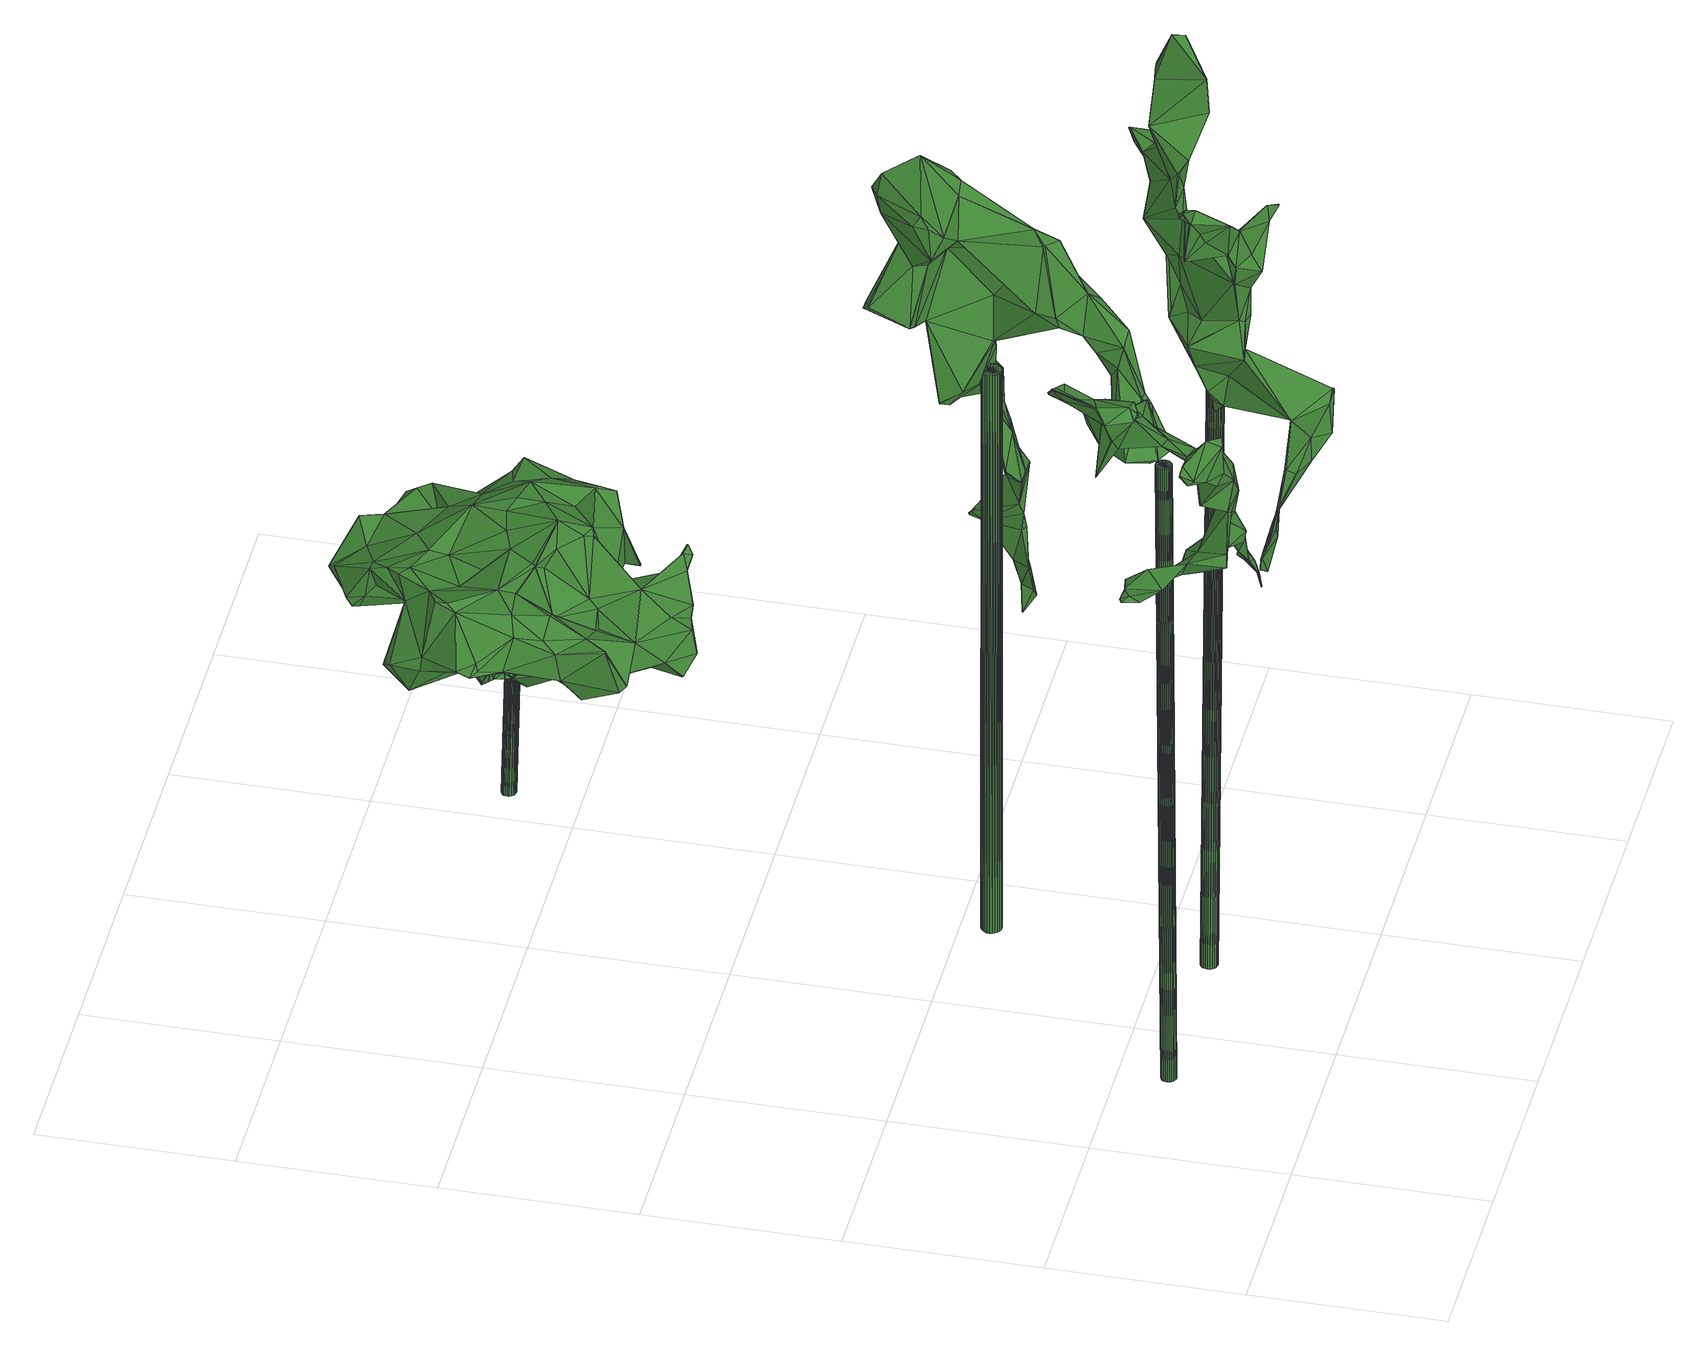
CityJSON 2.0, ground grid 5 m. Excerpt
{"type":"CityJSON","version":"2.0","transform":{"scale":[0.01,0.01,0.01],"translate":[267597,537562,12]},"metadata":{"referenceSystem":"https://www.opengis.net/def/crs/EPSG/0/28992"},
"CityObjects":{
"tree1":{"type":"SolitaryVegetationObject","attributes":{"gtid":61,"crown_width_m":4.46,"crown_median_z":31.15,"crown_r50_m":0.261,"crown_porosity":0.939,"trunk_H_m":18.27,"trunk_DBH_m":0.396,"trunk_radius_m":0.198,"trunk_base_height_m":12.88,"original_gtid":"63"},"geometry":[{"type":"Solid","lod":"3","boundaries":[[[[0,1,2]],[[3,4,5]],[[6,7,8]],[[9,10,11]],[[12,13,14]],[[15,13,12]],[[16,17,18]],[[19,20,21]],[[22,23,24]],[[25,26,27]],[[17,28,29]],[[30,3,5]],[[31,10,32]],[[25,27,21]],[[33,34,35]],[[36,37,38]],[[39,40,41]],[[39,42,40]],[[43,44,45]],[[46,47,48]],[[6,49,50]],[[6,50,36]],[[23,51,24]],[[52,53,54]],[[37,47,46]],[[5,55,30]],[[56,57,58]],[[59,40,60]],[[61,37,36]],[[62,63,51]],[[24,51,63]],[[37,46,64]],[[38,65,36]],[[66,65,38]],[[38,67,56]],[[37,67,38]],[[68,30,69]],[[28,70,8]],[[63,71,24]],[[72,2,1]],[[21,20,73]],[[58,38,56]],[[74,49,6]],[[75,76,77]],[[78,79,59]],[[80,81,82]],[[31,83,4]],[[84,85,86]],[[63,87,71]],[[19,88,89]],[[90,81,91]],[[90,91,27]],[[92,93,94]],[[92,94,95]],[[90,96,97]],[[98,99,100]],[[25,101,26]],[[53,52,102]],[[58,62,103]],[[58,103,104]],[[58,104,46]],[[54,3,105]],[[54,4,3]],[[64,46,104]],[[14,64,106]],[[107,108,109]],[[109,82,107]],[[45,110,86]],[[21,73,25]],[[111,43,45]],[[46,66,38]],[[6,36,65]],[[111,86,85]],[[8,60,6]],[[79,112,84]],[[79,84,113]],[[39,84,86]],[[110,39,86]],[[114,102,115]],[[4,11,31]],[[9,11,4]],[[10,116,32]],[[51,103,62]],[[61,78,117]],[[118,47,119]],[[4,83,5]],[[5,83,55]],[[55,83,31]],[[48,47,118]],[[84,41,113]],[[110,45,44]],[[93,92,118]],[[72,95,2]],[[95,0,2]],[[72,92,95]],[[28,8,7]],[[78,50,49]],[[61,50,78]],[[120,121,122]],[[52,54,105]],[[105,115,102]],[[114,115,99]],[[110,42,39]],[[31,32,69]],[[31,69,55]],[[123,53,124]],[[123,124,82]],[[92,72,125]],[[111,45,86]],[[126,127,128]],[[91,129,27]],[[88,27,129]],[[42,112,79]],[[39,41,84]],[[4,54,9]],[[130,76,75]],[[121,120,106]],[[121,106,64]],[[33,131,34]],[[113,59,79]],[[88,129,89]],[[42,79,74]],[[40,42,74]],[[110,112,42]],[[126,117,127]],[[61,117,126]],[[64,67,37]],[[14,67,64]],[[17,29,48]],[[38,58,46]],[[48,29,46]],[[29,28,66]],[[112,85,84]],[[33,68,116]],[[74,79,49]],[[126,47,61]],[[37,61,47]],[[70,128,132]],[[70,132,8]],[[105,3,115]],[[17,48,118]],[[18,17,118]],[[130,122,121]],[[18,133,16]],[[134,133,18]],[[55,69,30]],[[0,94,1]],[[95,94,0]],[[135,9,136]],[[35,137,115]],[[137,138,115]],[[24,77,22]],[[111,85,43]],[[112,43,85]],[[115,3,35]],[[100,139,131]],[[69,116,68]],[[32,116,69]],[[80,129,91]],[[87,140,71]],[[71,122,75]],[[107,82,124]],[[107,124,114]],[[77,76,22]],[[100,131,98]],[[18,141,119]],[[75,122,130]],[[28,7,66]],[[46,29,66]],[[17,16,28]],[[53,123,136]],[[53,9,54]],[[142,108,143]],[[40,74,60]],[[144,131,33]],[[134,18,119]],[[123,97,135]],[[60,74,6]],[[139,100,138]],[[138,100,99]],[[23,130,51]],[[36,50,61]],[[114,99,120]],[[102,114,124]],[[99,115,138]],[[89,129,80]],[[120,101,12]],[[120,12,106]],[[130,22,76]],[[53,102,124]],[[21,88,19]],[[90,97,81]],[[77,71,75]],[[71,77,24]],[[114,143,107]],[[143,114,120]],[[59,60,8]],[[145,140,57]],[[87,57,140]],[[107,143,108]],[[146,125,72]],[[125,141,18]],[[109,89,82]],[[22,130,23]],[[58,57,62]],[[63,62,57]],[[63,57,87]],[[142,57,56]],[[78,49,79]],[[59,113,40]],[[41,40,113]],[[52,105,102]],[[118,92,125]],[[118,125,18]],[[116,10,135]],[[116,135,97]],[[134,119,47]],[[134,47,126]],[[135,10,9]],[[123,135,136]],[[90,98,96]],[[131,96,98]],[[137,34,139]],[[82,81,123]],[[147,99,98]],[[147,148,99]],[[81,80,91]],[[104,121,64]],[[130,121,51]],[[51,121,103]],[[104,103,121]],[[97,123,81]],[[133,128,70]],[[133,70,16]],[[148,120,99]],[[57,142,122]],[[143,122,142]],[[72,1,149]],[[72,149,146]],[[120,122,143]],[[134,126,133]],[[128,133,126]],[[136,9,53]],[[35,34,137]],[[73,20,15]],[[73,101,25]],[[148,101,120]],[[28,16,70]],[[93,118,141]],[[146,149,94]],[[1,94,149]],[[147,98,90]],[[80,82,89]],[[128,117,132]],[[139,138,137]],[[146,94,93]],[[106,12,14]],[[119,141,118]],[[146,141,125]],[[93,141,146]],[[101,15,12]],[[73,15,101]],[[20,150,109]],[[19,150,20]],[[109,15,20]],[[109,108,15]],[[142,15,108]],[[142,13,15]],[[14,13,67]],[[67,13,56]],[[56,13,142]],[[19,89,150]],[[109,150,89]],[[27,88,21]],[[112,44,43]],[[65,7,6]],[[110,44,112]],[[97,144,116]],[[96,144,97]],[[96,131,144]],[[139,34,131]],[[31,11,10]],[[35,3,33]],[[59,117,78]],[[127,117,128]],[[68,33,30]],[[3,30,33]],[[144,33,116]],[[122,145,57]],[[59,132,117]],[[8,132,59]],[[122,71,145]],[[147,26,148]],[[145,71,140]],[[148,26,101]],[[27,26,90]],[[147,90,26]],[[66,7,65]],[[151,152,153]],[[151,153,154]],[[154,153,155]],[[154,155,156]],[[153,152,157]],[[153,157,155]],[[155,157,158]],[[155,158,156]],[[157,152,159]],[[157,159,158]],[[158,159,160]],[[158,160,156]],[[159,152,161]],[[159,161,160]],[[160,161,162]],[[160,162,156]],[[161,152,163]],[[161,163,162]],[[162,163,164]],[[162,164,156]],[[163,152,165]],[[163,165,164]],[[164,165,166]],[[164,166,156]],[[165,152,167]],[[165,167,166]],[[166,167,168]],[[166,168,156]],[[167,152,169]],[[167,169,168]],[[168,169,170]],[[168,170,156]],[[169,152,171]],[[169,171,170]],[[170,171,172]],[[170,172,156]],[[171,152,173]],[[171,173,172]],[[172,173,174]],[[172,174,156]],[[173,152,175]],[[173,175,174]],[[174,175,176]],[[174,176,156]],[[175,152,177]],[[175,177,176]],[[176,177,178]],[[176,178,156]],[[177,152,179]],[[177,179,178]],[[178,179,180]],[[178,180,156]],[[179,152,181]],[[179,181,180]],[[180,181,182]],[[180,182,156]],[[181,152,183]],[[181,183,182]],[[182,183,184]],[[182,184,156]],[[183,152,185]],[[183,185,184]],[[184,185,186]],[[184,186,156]],[[185,152,187]],[[185,187,186]],[[186,187,188]],[[186,188,156]],[[187,152,189]],[[187,189,188]],[[188,189,190]],[[188,190,156]],[[189,152,191]],[[189,191,190]],[[190,191,192]],[[190,192,156]],[[191,152,193]],[[191,193,192]],[[192,193,194]],[[192,194,156]],[[193,152,195]],[[193,195,194]],[[194,195,196]],[[194,196,156]],[[195,152,197]],[[195,197,196]],[[196,197,198]],[[196,198,156]],[[197,152,199]],[[197,199,198]],[[198,199,200]],[[198,200,156]],[[199,152,151]],[[199,151,200]],[[200,151,154]],[[200,154,156]]]]}]},
"tree2":{"type":"SolitaryVegetationObject","attributes":{"gtid":13,"crown_width_m":4.42,"crown_median_z":34.39,"crown_r50_m":0.33,"crown_porosity":0.931,"trunk_H_m":21.35,"trunk_DBH_m":0.437,"trunk_radius_m":0.219,"trunk_base_height_m":13.04,"original_gtid":"14"},"geometry":[{"type":"Solid","lod":"3","boundaries":[[[[201,202,203]],[[204,205,206]],[[207,205,204]],[[208,209,210]],[[211,209,212]],[[213,214,215]],[[216,217,218]],[[219,220,221]],[[222,223,224]],[[224,225,222]],[[226,227,228]],[[229,230,231]],[[219,232,233]],[[234,235,236]],[[237,238,239]],[[238,240,241]],[[237,241,240]],[[242,243,202]],[[244,205,207]],[[245,241,246]],[[211,236,210]],[[224,223,247]],[[248,241,245]],[[248,245,249]],[[250,203,217]],[[251,252,221]],[[219,221,252]],[[253,206,254]],[[255,256,257]],[[221,220,258]],[[259,260,216]],[[259,216,261]],[[238,248,262]],[[241,248,238]],[[238,262,239]],[[237,240,238]],[[263,264,222]],[[265,266,267]],[[237,268,241]],[[266,265,269]],[[270,227,257]],[[271,272,247]],[[273,272,274]],[[237,275,268]],[[237,239,275]],[[276,277,259]],[[278,274,272]],[[279,234,211]],[[277,280,259]],[[259,280,260]],[[281,282,283]],[[267,266,284]],[[269,284,266]],[[279,285,286]],[[287,213,288]],[[279,289,285]],[[279,212,289]],[[290,288,291]],[[286,234,279]],[[250,201,203]],[[236,211,234]],[[292,212,209]],[[293,290,291]],[[259,261,294]],[[289,212,295]],[[286,285,234]],[[285,289,235]],[[212,279,211]],[[235,296,236]],[[234,285,235]],[[268,246,241]],[[278,272,271]],[[283,225,297]],[[298,299,202]],[[289,296,235]],[[295,296,289]],[[270,271,227]],[[271,247,223]],[[204,300,207]],[[301,300,204]],[[256,302,299]],[[301,303,300]],[[216,260,304]],[[216,304,217]],[[288,215,291]],[[288,213,215]],[[251,232,252]],[[223,222,305]],[[306,307,308]],[[309,310,311]],[[306,308,312]],[[313,314,315]],[[316,208,210]],[[228,227,271]],[[316,314,313]],[[312,317,318]],[[248,249,319]],[[260,280,233]],[[257,256,299]],[[217,203,243]],[[288,320,287]],[[223,228,271]],[[233,321,219]],[[264,322,222]],[[217,304,276]],[[323,276,304]],[[273,324,325]],[[274,324,273]],[[311,321,233]],[[325,324,306]],[[326,294,261]],[[303,312,300]],[[267,230,265]],[[308,202,201]],[[308,307,202]],[[263,327,328]],[[221,258,251]],[[208,315,209]],[[262,319,239]],[[329,239,319]],[[210,209,211]],[[330,216,218]],[[330,218,243]],[[295,314,316]],[[325,306,331]],[[245,246,332]],[[329,319,333]],[[333,319,249]],[[248,319,262]],[[224,272,273]],[[334,326,261]],[[290,320,288]],[[333,327,226]],[[325,207,318]],[[325,318,273]],[[220,321,311]],[[303,214,306]],[[222,335,263]],[[225,335,222]],[[226,263,335]],[[336,337,313]],[[226,327,263]],[[336,315,338]],[[336,338,303]],[[201,312,308]],[[270,257,299]],[[249,328,333]],[[244,339,205]],[[226,228,229]],[[326,256,294]],[[329,231,239]],[[233,309,311]],[[313,315,336]],[[328,249,264]],[[328,264,263]],[[318,317,282]],[[339,254,206]],[[232,323,340]],[[232,340,260]],[[245,332,249]],[[331,306,301]],[[339,206,205]],[[204,206,253]],[[332,246,268]],[[275,332,268]],[[281,273,282]],[[318,282,273]],[[252,232,219]],[[260,233,232]],[[320,313,337]],[[311,258,220]],[[251,341,232]],[[251,258,341]],[[323,232,341]],[[284,342,267]],[[320,337,287]],[[217,276,250]],[[305,222,322]],[[203,202,243]],[[343,301,213]],[[331,301,253]],[[335,227,226]],[[326,302,256]],[[305,322,284]],[[243,218,217]],[[284,344,342]],[[341,311,310]],[[341,258,311]],[[341,310,323]],[[276,310,277]],[[276,323,310]],[[309,277,310]],[[256,259,294]],[[220,219,321]],[[264,344,284]],[[264,249,344]],[[247,272,224]],[[345,346,338]],[[328,327,333]],[[303,306,312]],[[275,231,332]],[[239,231,275]],[[344,249,332]],[[332,231,344]],[[315,208,338]],[[345,208,316]],[[295,316,296]],[[292,209,315]],[[236,316,210]],[[296,316,236]],[[316,313,320]],[[320,345,316]],[[338,208,345]],[[265,230,229]],[[229,228,305]],[[229,305,265]],[[265,305,269]],[[223,305,228]],[[307,347,298]],[[295,212,292]],[[314,295,292]],[[315,314,292]],[[261,216,330]],[[299,330,243]],[[312,201,317]],[[333,226,348]],[[333,348,329]],[[287,343,213]],[[287,337,343]],[[337,336,343]],[[253,244,331]],[[303,301,336]],[[253,301,204]],[[334,261,330]],[[343,336,301]],[[233,280,309]],[[277,309,280]],[[260,340,349]],[[244,207,325]],[[331,244,325]],[[225,250,335]],[[201,250,283]],[[299,302,330]],[[290,346,320]],[[345,320,346]],[[305,284,269]],[[231,230,344]],[[342,230,267]],[[342,344,230]],[[242,202,299]],[[284,322,264]],[[229,348,226]],[[301,306,214]],[[301,214,213]],[[215,214,291]],[[250,255,257]],[[250,257,335]],[[318,300,312]],[[318,207,300]],[[254,244,253]],[[339,244,254]],[[274,278,324]],[[299,243,242]],[[281,283,297]],[[281,297,273]],[[256,255,259]],[[276,255,250]],[[259,255,276]],[[225,283,250]],[[324,350,347]],[[278,347,350]],[[278,350,324]],[[278,271,298]],[[271,299,298]],[[270,299,271]],[[298,202,307]],[[229,231,348]],[[231,329,348]],[[201,283,282]],[[201,282,317]],[[297,224,273]],[[297,225,224]],[[293,291,214]],[[293,214,303]],[[257,227,335]],[[306,347,307]],[[324,347,306]],[[303,338,346]],[[278,298,347]],[[293,346,290]],[[303,346,293]],[[334,302,326]],[[334,330,302]],[[304,349,323]],[[304,260,349]],[[323,349,340]],[[351,352,353]],[[351,353,354]],[[354,353,355]],[[354,355,356]],[[353,352,357]],[[353,357,355]],[[355,357,358]],[[355,358,356]],[[357,352,359]],[[357,359,358]],[[358,359,360]],[[358,360,356]],[[359,352,361]],[[359,361,360]],[[360,361,362]],[[360,362,356]],[[361,352,363]],[[361,363,362]],[[362,363,364]],[[362,364,356]],[[363,352,365]],[[363,365,364]],[[364,365,366]],[[364,366,356]],[[365,352,367]],[[365,367,366]],[[366,367,368]],[[366,368,356]],[[367,352,369]],[[367,369,368]],[[368,369,370]],[[368,370,356]],[[369,352,371]],[[369,371,370]],[[370,371,372]],[[370,372,356]],[[371,352,373]],[[371,373,372]],[[372,373,374]],[[372,374,356]],[[373,352,375]],[[373,375,374]],[[374,375,376]],[[374,376,356]],[[375,352,377]],[[375,377,376]],[[376,377,378]],[[376,378,356]],[[377,352,379]],[[377,379,378]],[[378,379,380]],[[378,380,356]],[[379,352,381]],[[379,381,380]],[[380,381,382]],[[380,382,356]],[[381,352,383]],[[381,383,382]],[[382,383,384]],[[382,384,356]],[[383,352,385]],[[383,385,384]],[[384,385,386]],[[384,386,356]],[[385,352,387]],[[385,387,386]],[[386,387,388]],[[386,388,356]],[[387,352,389]],[[387,389,388]],[[388,389,390]],[[388,390,356]],[[389,352,391]],[[389,391,390]],[[390,391,392]],[[390,392,356]],[[391,352,393]],[[391,393,392]],[[392,393,394]],[[392,394,356]],[[393,352,395]],[[393,395,394]],[[394,395,396]],[[394,396,356]],[[395,352,397]],[[395,397,396]],[[396,397,398]],[[396,398,356]],[[397,352,399]],[[397,399,398]],[[398,399,400]],[[398,400,356]],[[399,352,351]],[[399,351,400]],[[400,351,354]],[[400,354,356]]]]}]},
"tree3":{"type":"SolitaryVegetationObject","attributes":{"gtid":36,"crown_width_m":5.92,"crown_median_z":29.68,"crown_r50_m":0.368,"crown_porosity":0.896,"trunk_H_m":16.78,"trunk_DBH_m":0.51,"trunk_radius_m":0.255,"trunk_base_height_m":12.9,"original_gtid":"38"},"geometry":[{"type":"Solid","lod":"3","boundaries":[[[[401,402,403]],[[404,405,406]],[[407,408,409]],[[410,411,412]],[[413,414,415]],[[416,417,418]],[[419,420,421]],[[407,422,423]],[[422,424,425]],[[407,426,408]],[[427,428,429]],[[401,403,430]],[[431,430,403]],[[431,403,402]],[[416,418,402]],[[432,402,418]],[[433,417,416]],[[434,435,436]],[[437,438,439]],[[433,440,420]],[[441,434,436]],[[411,442,443]],[[412,411,443]],[[419,444,445]],[[446,447,426]],[[446,426,425]],[[448,449,450]],[[451,427,452]],[[453,454,455]],[[456,428,432]],[[431,428,430]],[[457,458,459]],[[457,459,460]],[[402,432,431]],[[434,421,461]],[[434,441,421]],[[462,463,464]],[[444,465,466]],[[422,425,423]],[[425,426,407]],[[467,411,468]],[[469,470,471]],[[440,472,473]],[[474,475,476]],[[477,478,479]],[[415,414,480]],[[481,482,483]],[[445,433,420]],[[445,420,419]],[[425,407,423]],[[484,455,485]],[[421,420,461]],[[486,487,488]],[[455,477,489]],[[455,489,485]],[[471,490,469]],[[487,413,469]],[[425,424,446]],[[488,487,471]],[[426,447,408]],[[409,408,447]],[[405,434,406]],[[420,440,473]],[[420,473,461]],[[432,418,456]],[[429,456,491]],[[429,491,445]],[[460,492,457]],[[493,492,460]],[[409,447,442]],[[446,494,447]],[[495,450,449]],[[417,456,418]],[[449,496,495]],[[448,496,449]],[[497,498,499]],[[500,501,485]],[[493,454,502]],[[460,459,503]],[[497,504,484]],[[467,495,505]],[[442,467,505]],[[442,505,409]],[[463,453,481]],[[402,401,416]],[[506,507,479]],[[413,415,469]],[[508,406,461]],[[509,477,479]],[[430,428,510]],[[483,476,511]],[[479,478,506]],[[461,473,508]],[[476,483,512]],[[405,513,434]],[[433,491,417]],[[438,437,451]],[[458,514,468]],[[503,479,507]],[[457,509,514]],[[492,509,457]],[[503,507,506]],[[512,482,515]],[[460,503,506]],[[434,513,435]],[[492,477,509]],[[437,510,451]],[[471,487,490]],[[469,490,487]],[[487,486,413]],[[436,516,415]],[[467,442,411]],[[401,472,416]],[[517,518,430]],[[441,415,480]],[[436,415,441]],[[453,463,462]],[[453,462,454]],[[500,464,519]],[[520,438,521]],[[520,521,444]],[[518,522,404]],[[467,523,495]],[[488,524,486]],[[494,409,505]],[[494,505,495]],[[506,478,454]],[[454,478,477]],[[484,485,497]],[[475,525,476]],[[485,462,500]],[[454,462,485]],[[447,443,442]],[[499,498,526]],[[526,498,527]],[[506,454,460]],[[460,454,493]],[[522,528,405]],[[494,412,447]],[[515,482,481]],[[480,435,513]],[[432,428,431]],[[456,429,428]],[[503,523,479]],[[450,523,503]],[[427,521,452]],[[517,525,475]],[[416,472,440]],[[416,440,433]],[[417,491,456]],[[433,445,491]],[[480,414,435]],[[476,439,520]],[[413,486,414]],[[481,483,511]],[[483,482,512]],[[481,511,463]],[[444,521,427]],[[511,527,463]],[[477,492,489]],[[427,429,445]],[[427,445,444]],[[497,499,504]],[[524,435,414]],[[524,414,486]],[[419,465,444]],[[508,473,472]],[[446,529,494]],[[528,522,530]],[[472,401,518]],[[472,518,508]],[[422,529,424]],[[465,531,526]],[[450,495,523]],[[497,532,498]],[[466,520,444]],[[511,520,466]],[[438,520,439]],[[453,455,484]],[[439,525,437]],[[509,479,523]],[[517,430,510]],[[517,510,437]],[[522,474,530]],[[497,485,532]],[[474,476,530]],[[466,527,511]],[[466,526,527]],[[530,512,533]],[[404,406,508]],[[435,516,436]],[[524,516,435]],[[415,470,469]],[[516,470,415]],[[516,524,470]],[[488,470,524]],[[471,470,488]],[[494,529,409]],[[407,409,529]],[[407,529,422]],[[410,412,496]],[[528,531,421]],[[527,498,519]],[[527,519,464]],[[461,406,434]],[[451,452,521]],[[451,521,438]],[[412,443,447]],[[441,480,534]],[[527,464,463]],[[462,464,500]],[[514,523,467]],[[509,523,514]],[[528,421,534]],[[441,534,421]],[[476,525,439]],[[522,535,474]],[[531,528,533]],[[531,533,526]],[[446,424,529]],[[492,493,489]],[[401,430,518]],[[503,459,458]],[[450,503,458]],[[466,465,526]],[[437,525,517]],[[520,511,476]],[[421,531,419]],[[512,530,476]],[[419,531,465]],[[518,404,508]],[[522,405,404]],[[514,458,457]],[[522,518,535]],[[454,477,455]],[[489,493,502]],[[489,502,485]],[[485,502,454]],[[526,533,499]],[[517,475,518]],[[518,475,535]],[[535,475,474]],[[534,513,528]],[[480,513,534]],[[530,533,528]],[[453,504,481]],[[451,510,427]],[[428,427,510]],[[496,412,495]],[[495,412,494]],[[467,468,514]],[[410,468,411]],[[405,528,513]],[[532,485,501]],[[532,501,498]],[[519,498,501]],[[519,501,500]],[[496,468,410]],[[450,468,448]],[[458,468,450]],[[448,468,496]],[[481,504,515]],[[515,504,512]],[[453,484,504]],[[533,512,504]],[[533,504,499]],[[536,537,538]],[[536,538,539]],[[539,538,540]],[[539,540,541]],[[538,537,542]],[[538,542,540]],[[540,542,543]],[[540,543,541]],[[542,537,544]],[[542,544,543]],[[543,544,545]],[[543,545,541]],[[544,537,546]],[[544,546,545]],[[545,546,547]],[[545,547,541]],[[546,537,548]],[[546,548,547]],[[547,548,549]],[[547,549,541]],[[548,537,550]],[[548,550,549]],[[549,550,551]],[[549,551,541]],[[550,537,552]],[[550,552,551]],[[551,552,553]],[[551,553,541]],[[552,537,554]],[[552,554,553]],[[553,554,555]],[[553,555,541]],[[554,537,556]],[[554,556,555]],[[555,556,557]],[[555,557,541]],[[556,537,558]],[[556,558,557]],[[557,558,559]],[[557,559,541]],[[558,537,560]],[[558,560,559]],[[559,560,561]],[[559,561,541]],[[560,537,562]],[[560,562,561]],[[561,562,563]],[[561,563,541]],[[562,537,564]],[[562,564,563]],[[563,564,565]],[[563,565,541]],[[564,537,566]],[[564,566,565]],[[565,566,567]],[[565,567,541]],[[566,537,568]],[[566,568,567]],[[567,568,569]],[[567,569,541]],[[568,537,570]],[[568,570,569]],[[569,570,571]],[[569,571,541]],[[570,537,572]],[[570,572,571]],[[571,572,573]],[[571,573,541]],[[572,537,574]],[[572,574,573]],[[573,574,575]],[[573,575,541]],[[574,537,576]],[[574,576,575]],[[575,576,577]],[[575,577,541]],[[576,537,578]],[[576,578,577]],[[577,578,579]],[[577,579,541]],[[578,537,580]],[[578,580,579]],[[579,580,581]],[[579,581,541]],[[580,537,582]],[[580,582,581]],[[581,582,583]],[[581,583,541]],[[582,537,584]],[[582,584,583]],[[583,584,585]],[[583,585,541]],[[584,537,536]],[[584,536,585]],[[585,536,539]],[[585,539,541]]]]}]},
"tree4":{"type":"SolitaryVegetationObject","attributes":{"gtid":450,"crown_width_m":8.38,"crown_median_z":19.17,"crown_r50_m":0.311,"crown_porosity":0.893,"trunk_H_m":6.02,"trunk_DBH_m":0.364,"trunk_radius_m":0.182,"trunk_base_height_m":13.15,"original_gtid":"513"},"geometry":[{"type":"Solid","lod":"3","boundaries":[[[[586,587,588]],[[588,589,586]],[[590,591,592]],[[593,594,595]],[[593,595,596]],[[597,598,599]],[[600,601,590]],[[602,590,601]],[[603,604,605]],[[603,605,606]],[[607,608,609]],[[610,611,612]],[[613,614,615]],[[616,594,617]],[[618,619,620]],[[596,595,621]],[[586,622,623]],[[624,625,626]],[[627,628,629]],[[630,628,627]],[[631,632,633]],[[634,633,632]],[[608,635,609]],[[636,637,638]],[[616,639,640]],[[641,642,643]],[[644,639,645]],[[639,644,640]],[[646,647,648]],[[649,650,651]],[[649,652,653]],[[603,625,624]],[[652,654,612]],[[630,655,656]],[[657,658,659]],[[604,660,661]],[[662,663,664]],[[665,666,667]],[[589,622,586]],[[654,652,649]],[[668,606,642]],[[669,670,671]],[[672,670,669]],[[673,674,675]],[[615,676,613]],[[635,629,607]],[[677,678,679]],[[680,681,682]],[[676,683,684]],[[643,685,641]],[[686,687,688]],[[689,687,686]],[[690,658,691]],[[692,693,694]],[[692,694,695]],[[625,696,697]],[[641,698,699]],[[617,639,616]],[[693,700,701]],[[673,702,703]],[[703,702,641]],[[684,704,705]],[[587,700,706]],[[707,708,709]],[[710,711,712]],[[596,621,713]],[[597,599,714]],[[619,666,715]],[[716,619,715]],[[717,718,719]],[[720,710,712]],[[675,697,702]],[[674,619,618]],[[586,623,587]],[[686,681,680]],[[721,621,595]],[[722,723,666]],[[667,666,723]],[[724,632,725]],[[726,727,728]],[[605,604,661]],[[729,688,730]],[[610,612,654]],[[731,592,732]],[[711,733,703]],[[653,734,735]],[[597,736,598]],[[737,598,736]],[[712,711,738]],[[739,588,740]],[[699,738,711]],[[710,741,733]],[[742,650,735]],[[651,650,742]],[[649,653,650]],[[708,743,709]],[[744,649,670]],[[744,670,745]],[[718,610,746]],[[747,667,598]],[[748,616,640]],[[749,678,750]],[[667,723,598]],[[751,637,752]],[[637,751,682]],[[658,730,659]],[[656,753,630]],[[690,730,658]],[[729,730,690]],[[603,606,754]],[[698,755,738]],[[646,755,698]],[[643,727,726]],[[672,756,745]],[[587,740,588]],[[593,757,758]],[[593,758,747]],[[759,760,758]],[[761,759,758]],[[733,762,673]],[[597,714,763]],[[730,688,659]],[[721,595,616]],[[764,765,766]],[[629,635,627]],[[715,665,760]],[[767,768,769]],[[766,765,679]],[[621,721,770]],[[619,716,620]],[[627,600,630]],[[613,676,684]],[[771,608,607]],[[772,680,759]],[[773,656,614]],[[636,774,767]],[[775,776,777]],[[775,778,776]],[[761,758,757]],[[776,778,739]],[[663,779,780]],[[671,742,781]],[[684,683,704]],[[643,642,606]],[[754,606,668]],[[616,782,721]],[[748,782,616]],[[737,747,598]],[[641,668,642]],[[604,603,783]],[[604,783,660]],[[588,770,782]],[[721,782,770]],[[688,681,686]],[[784,608,771]],[[736,756,785]],[[594,786,617]],[[693,701,787]],[[589,788,789]],[[655,766,656]],[[683,656,766]],[[747,790,667]],[[667,790,665]],[[769,768,791]],[[646,792,755]],[[651,742,671]],[[651,671,649]],[[671,670,649]],[[747,644,645]],[[748,640,589]],[[720,793,710]],[[661,660,794]],[[672,745,670]],[[589,640,788]],[[657,795,658]],[[598,723,599]],[[605,643,606]],[[629,628,607]],[[607,609,635]],[[676,796,656]],[[796,614,656]],[[635,608,627]],[[772,759,761]],[[765,797,624]],[[669,779,634]],[[715,666,665]],[[716,678,620]],[[741,734,717]],[[718,717,734]],[[611,718,734]],[[798,777,601]],[[619,762,722]],[[753,704,628]],[[619,673,762]],[[636,767,769]],[[760,665,758]],[[613,773,614]],[[683,767,784]],[[641,799,668]],[[691,658,795]],[[778,795,657]],[[709,777,776]],[[777,709,601]],[[800,801,674]],[[640,644,788]],[[647,631,633]],[[637,682,638]],[[747,758,790]],[[673,619,674]],[[763,736,597]],[[628,630,753]],[[588,782,748]],[[588,748,589]],[[784,691,608]],[[784,690,691]],[[691,627,608]],[[733,719,762]],[[717,719,733]],[[800,677,679]],[[733,711,710]],[[753,705,704]],[[773,705,753]],[[785,737,736]],[[802,647,698]],[[673,675,702]],[[663,695,664]],[[698,632,802]],[[803,632,698]],[[703,641,699]],[[731,804,592]],[[592,804,590]],[[603,696,625]],[[754,696,603]],[[696,754,668]],[[696,668,799]],[[587,623,701]],[[636,638,784]],[[718,746,722]],[[795,775,691]],[[590,804,600]],[[679,749,805]],[[679,678,749]],[[738,699,698]],[[691,798,627]],[[641,803,698]],[[685,803,641]],[[711,703,699]],[[735,806,720]],[[712,735,720]],[[738,735,712]],[[601,709,743]],[[627,798,600]],[[601,600,798]],[[684,705,613]],[[637,807,752]],[[751,752,807]],[[808,732,766]],[[805,683,766]],[[805,766,679]],[[660,797,765]],[[733,741,717]],[[722,666,619]],[[637,636,769]],[[590,602,591]],[[602,695,591]],[[612,734,653]],[[611,734,612]],[[605,727,643]],[[661,727,605]],[[735,650,653]],[[594,593,747]],[[808,731,732]],[[773,613,705]],[[607,809,771]],[[810,809,704]],[[771,809,810]],[[603,624,797]],[[811,789,706]],[[660,812,794]],[[639,617,645]],[[696,799,697]],[[659,688,687]],[[770,659,687]],[[695,694,743]],[[616,595,594]],[[659,778,657]],[[770,687,713]],[[713,621,770]],[[689,713,687]],[[787,743,694]],[[787,694,693]],[[747,785,788]],[[680,772,686]],[[772,761,757]],[[724,813,632]],[[625,697,814]],[[625,814,626]],[[735,734,806]],[[747,737,785]],[[646,648,779]],[[618,677,674]],[[806,793,720]],[[662,664,602]],[[602,787,815]],[[701,815,787]],[[726,685,643]],[[601,787,602]],[[601,743,787]],[[663,646,779]],[[808,804,731]],[[654,746,610]],[[599,746,654]],[[592,591,816]],[[671,781,669]],[[622,811,701]],[[815,701,811]],[[706,789,587]],[[589,789,622]],[[792,663,662]],[[695,725,816]],[[784,638,690]],[[690,638,729]],[[775,795,778]],[[602,815,662]],[[587,789,788]],[[646,663,792]],[[622,701,623]],[[738,755,735]],[[735,755,742]],[[792,742,755]],[[779,662,706]],[[808,766,804]],[[763,714,745]],[[751,807,759]],[[747,786,594]],[[816,591,695]],[[792,662,817]],[[792,817,742]],[[780,779,693]],[[780,695,663]],[[750,807,791]],[[678,677,620]],[[618,620,677]],[[763,745,756]],[[816,728,592]],[[734,741,793]],[[762,719,718]],[[803,728,725]],[[791,768,750]],[[811,622,789]],[[718,611,610]],[[764,766,732]],[[722,762,718]],[[781,817,662]],[[776,739,740]],[[757,593,772]],[[596,772,593]],[[747,788,644]],[[634,788,785]],[[634,785,669]],[[728,727,592]],[[744,654,649]],[[669,781,779]],[[688,638,681]],[[681,638,682]],[[729,638,688]],[[770,739,659]],[[659,739,778]],[[588,739,770]],[[682,751,680]],[[697,799,702]],[[725,728,816]],[[803,725,632]],[[814,697,675]],[[814,675,674]],[[631,802,632]],[[665,790,758]],[[780,693,692]],[[780,692,695]],[[740,707,776]],[[776,707,709]],[[743,724,695]],[[759,818,760]],[[803,685,728]],[[723,746,599]],[[800,679,801]],[[683,768,767]],[[805,768,683]],[[626,801,624]],[[624,801,765]],[[679,765,801]],[[693,779,706]],[[779,781,662]],[[652,612,653]],[[701,700,587]],[[602,664,695]],[[662,819,706]],[[600,804,655]],[[600,655,630]],[[804,766,655]],[[725,695,724]],[[676,656,683]],[[740,724,707]],[[740,813,724]],[[707,724,708]],[[715,818,716]],[[820,818,715]],[[820,760,818]],[[726,728,685]],[[708,724,743]],[[750,768,749]],[[749,768,805]],[[698,647,646]],[[759,807,821]],[[615,796,676]],[[615,614,796]],[[788,634,822]],[[716,818,678]],[[813,822,634]],[[788,822,587]],[[781,742,817]],[[647,802,631]],[[704,683,823]],[[704,823,810]],[[727,732,592]],[[815,811,819]],[[815,819,662]],[[785,756,672]],[[669,785,672]],[[763,756,736]],[[747,645,786]],[[645,617,786]],[[704,809,628]],[[607,628,809]],[[723,722,746]],[[710,793,741]],[[706,700,693]],[[773,753,656]],[[587,822,740]],[[740,822,813]],[[821,678,818]],[[821,818,759]],[[800,674,677]],[[820,715,760]],[[759,680,751]],[[799,641,702]],[[673,703,733]],[[764,732,727]],[[634,632,813]],[[821,807,678]],[[678,807,750]],[[769,807,637]],[[769,791,807]],[[784,771,823]],[[810,823,771]],[[683,784,823]],[[654,714,599]],[[744,714,654]],[[814,801,626]],[[814,674,801]],[[706,819,811]],[[734,793,806]],[[784,767,774]],[[784,774,636]],[[779,633,634]],[[779,648,633]],[[647,633,648]],[[686,824,689]],[[713,689,824]],[[727,661,764]],[[794,764,661]],[[772,824,686]],[[797,783,603]],[[713,824,596]],[[772,596,824]],[[797,660,783]],[[765,812,660]],[[794,812,764]],[[764,812,765]],[[745,714,744]],[[777,825,775]],[[777,798,825]],[[691,775,825]],[[691,825,798]],[[826,827,828]],[[826,828,829]],[[829,828,830]],[[829,830,831]],[[828,827,832]],[[828,832,830]],[[830,832,833]],[[830,833,831]],[[832,827,834]],[[832,834,833]],[[833,834,835]],[[833,835,831]],[[834,827,836]],[[834,836,835]],[[835,836,837]],[[835,837,831]],[[836,827,838]],[[836,838,837]],[[837,838,839]],[[837,839,831]],[[838,827,840]],[[838,840,839]],[[839,840,841]],[[839,841,831]],[[840,827,842]],[[840,842,841]],[[841,842,843]],[[841,843,831]],[[842,827,844]],[[842,844,843]],[[843,844,845]],[[843,845,831]],[[844,827,846]],[[844,846,845]],[[845,846,847]],[[845,847,831]],[[846,827,848]],[[846,848,847]],[[847,848,849]],[[847,849,831]],[[848,827,850]],[[848,850,849]],[[849,850,851]],[[849,851,831]],[[850,827,852]],[[850,852,851]],[[851,852,853]],[[851,853,831]],[[852,827,854]],[[852,854,853]],[[853,854,855]],[[853,855,831]],[[854,827,856]],[[854,856,855]],[[855,856,857]],[[855,857,831]],[[856,827,858]],[[856,858,857]],[[857,858,859]],[[857,859,831]],[[858,827,860]],[[858,860,859]],[[859,860,861]],[[859,861,831]],[[860,827,862]],[[860,862,861]],[[861,862,863]],[[861,863,831]],[[862,827,864]],[[862,864,863]],[[863,864,865]],[[863,865,831]],[[864,827,866]],[[864,866,865]],[[865,866,867]],[[865,867,831]],[[866,827,868]],[[866,868,867]],[[867,868,869]],[[867,869,831]],[[868,827,870]],[[868,870,869]],[[869,870,871]],[[869,871,831]],[[870,827,872]],[[870,872,871]],[[871,872,873]],[[871,873,831]],[[872,827,874]],[[872,874,873]],[[873,874,875]],[[873,875,831]],[[874,827,826]],[[874,826,875]],[[875,826,829]],[[875,829,831]]]]}]}
},
"vertices":[
[76,441,1693],[92,440,1676],[62,434,1694],[172,499,2134],[168,520,2187],[167,522,2185],[507,224,1621],[466,260,1673],[454,255,1604],[282,551,2126],[288,625,2156],[208,608,2168],[401,331,1913],[413,331,1919],[406,306,1874],[467,432,1915],[321,250,1634],[304,227,1655],[267,330,1645],[466,463,1928],[489,453,1929],[486,483,1875],[189,318,1998],[211,301,1957],[220,290,1964],[459,483,1877],[435,560,1892],[436,562,1891],[387,261,1628],[316,228,1687],[206,609,2166],[203,629,2205],[263,661,2142],[238,522,2096],[190,526,1964],[198,489,2070],[476,247,1701],[451,279,1745],[439,228,1791],[568,233,1486],[536,250,1535],[553,256,1511],[569,232,1488],[663,220,1344],[591,211,1437],[661,220,1342],[372,240,1772],[355,310,1654],[314,229,1688],[535,236,1590],[508,226,1622],[255,267,1942],[240,433,2132],[272,449,2141],[226,451,2157],[186,635,2210],[433,240,1873],[352,255,1975],[385,227,1860],[518,257,1565],[508,230,1586],[468,262,1673],[317,237,1929],[302,238,2017],[334,301,1810],[475,245,1700],[457,250,1709],[420,284,1853],[228,615,2148],[257,657,2142],[387,262,1626],[280,273,2045],[103,397,1670],[478,448,1886],[535,234,1588],[212,317,2010],[190,319,1997],[210,315,2012],[515,255,1586],[581,255,1535],[395,554,1987],[378,599,2029],[382,477,2045],[187,634,2212],[583,246,1477],[607,228,1458],[590,213,1436],[318,242,2034],[437,561,1893],[426,516,1975],[368,587,1984],[386,575,1988],[133,349,1692],[196,398,1702],[125,439,1687],[86,420,1696],[292,531,1969],[375,604,2034],[293,530,1967],[305,496,1969],[265,531,1953],[414,437,1925],[266,438,2105],[299,249,1900],[333,298,1810],[211,435,2128],[374,315,1891],[370,449,2028],[436,436,1953],[491,465,1988],[589,211,1437],[662,222,1343],[608,226,1459],[575,259,1522],[302,457,2066],[199,487,2069],[288,561,2105],[437,285,1614],[246,312,1696],[278,349,1663],[359,400,1953],[336,312,1925],[339,332,1947],[330,513,2089],[304,458,2068],[201,375,1659],[408,350,1615],[416,353,1606],[415,353,1604],[402,552,1969],[212,304,1957],[264,532,1955],[435,284,1613],[337,309,1638],[300,341,1643],[300,559,2111],[299,527,2119],[188,525,1964],[190,524,1963],[189,526,1962],[319,244,2034],[235,364,1668],[413,330,1921],[369,387,1971],[286,528,2081],[321,263,1999],[184,451,1672],[400,551,1968],[375,473,1964],[125,438,1684],[490,466,1986],[345,375,88],[325,375,88],[344,380,88],[357,391,1915],[357,396,1915],[338,391,1915],[342,385,88],[355,401,1915],[339,389,88],[351,405,1915],[335,392,88],[347,408,1915],[330,394,88],[342,410,1915],[325,395,88],[337,410,1915],[320,394,88],[332,410,1915],[315,392,88],[328,408,1915],[311,389,88],[323,404,1915],[308,385,88],[320,400,1915],[306,380,88],[318,395,1915],[305,375,88],[318,390,1915],[306,370,88],[318,385,1915],[308,365,88],[321,381,1915],[311,361,88],[324,376,1915],[315,358,88],[328,373,1915],[320,356,88],[333,371,1915],[325,355,88],[338,371,1915],[330,356,88],[343,371,1915],[335,358,88],[348,373,1915],[339,361,88],[352,377,1915],[342,365,88],[355,381,1915],[344,370,88],[357,386,1915],
[693,283,2110],[729,262,2184],[656,284,2244],[716,327,1829],[719,354,1840],[743,354,1787],[688,360,1886],[651,176,1596],[643,189,1527],[652,182,1527],[618,209,1459],[616,212,1459],[815,96,1841],[813,78,1852],[816,77,1851],[659,274,2403],[634,277,2311],[705,254,2303],[433,364,2603],[469,382,2573],[443,377,2584],[837,553,2268],[845,528,2232],[814,491,2187],[787,454,2209],[829,450,2384],[825,433,2239],[913,496,2324],[980,526,2426],[978,529,2427],[900,469,2546],[498,359,2526],[543,358,2536],[657,204,1395],[686,205,1436],[680,185,1486],[941,500,2738],[946,471,2753],[944,460,2633],[933,503,2760],[930,503,2760],[734,243,2226],[709,229,2254],[723,354,1842],[898,538,2645],[937,545,2645],[817,490,2186],[861,401,2691],[805,532,2573],[657,288,2245],[442,375,2581],[430,364,2601],[719,324,1830],[746,353,1788],[706,258,2302],[772,251,2351],[736,256,2295],[467,382,2570],[660,277,2404],[584,281,2472],[776,232,2403],[865,401,2690],[758,456,2372],[818,481,2411],[1025,592,2396],[992,623,2418],[993,620,2420],[963,547,2649],[990,609,2381],[808,431,2220],[829,430,2210],[789,447,2125],[763,473,2039],[787,437,2051],[965,544,2649],[625,299,2351],[562,339,2431],[785,433,2101],[624,215,1421],[585,285,2471],[750,422,2072],[636,398,2056],[706,378,2085],[949,579,2383],[678,221,1402],[658,207,1393],[753,123,1728],[778,74,1746],[679,213,1463],[776,71,1746],[814,75,1850],[644,192,1527],[779,78,1829],[777,235,2401],[683,199,1520],[685,188,1489],[785,448,2125],[731,266,2185],[741,237,2239],[709,312,1927],[673,151,1846],[781,229,2353],[669,149,1846],[624,295,2352],[936,548,2338],[703,270,2018],[730,263,2103],[700,269,2102],[540,348,2470],[521,380,2397],[521,379,2547],[661,263,2015],[677,174,1627],[679,185,1569],[649,179,1597],[679,181,1568],[634,397,2053],[669,387,1974],[857,394,2596],[738,114,1682],[522,376,2549],[900,549,2335],[518,380,2395],[788,423,2021],[783,422,1991],[815,213,2382],[770,449,2466],[767,452,2467],[864,398,2586],[778,227,2354],[713,312,1928],[899,522,2606],[774,426,2508],[813,210,2382],[786,445,2320],[673,166,1695],[735,140,1708],[673,162,1694],[745,357,1787],[538,345,2469],[498,362,2526],[964,553,2403],[735,131,1746],[863,479,2494],[694,142,1670],[737,115,1752],[732,266,2102],[864,475,2493],[559,336,2430],[752,419,2070],[797,375,104],[775,375,104],[796,381,104],[780,353,2240],[779,359,2240],[758,353,2239],[794,386,104],[777,364,2240],[790,391,104],[773,369,2240],[786,394,104],[769,372,2240],[780,396,104],[763,374,2240],[775,397,104],[758,375,2240],[769,396,104],[752,374,2240],[764,394,104],[747,372,2239],[759,390,104],[742,368,2239],[756,386,104],[739,364,2239],[754,381,104],[737,358,2239],[753,375,104],[736,353,2239],[754,369,104],[737,347,2239],[756,364,104],[739,342,2239],[760,359,104],[743,337,2239],[764,356,104],[747,334,2239],[770,354,104],[753,332,2239],[775,353,104],[758,331,2239],[781,354,104],[764,332,2239],[786,356,104],[769,334,2239],[791,360,104],[774,338,2239],[794,364,104],[777,342,2239],[796,370,104],[779,347,2239],
[601,994,2309],[553,1038,2399],[556,1021,2361],[781,787,2186],[743,748,2004],[782,784,2188],[1159,895,866],[1127,895,953],[1105,896,972],[1110,984,1139],[1119,960,1124],[1124,966,1103],[695,595,1654],[765,599,1862],[822,628,1796],[744,1084,2440],[753,1092,2429],[697,1168,2406],[877,1054,2110],[815,1000,2281],[875,760,2083],[1154,921,798],[1180,893,837],[1158,923,800],[1184,895,838],[1162,904,935],[744,1123,2204],[674,1166,2304],[751,1147,2249],[568,1017,2260],[547,1058,2371],[652,1169,2372],[834,1028,2339],[805,683,2045],[769,585,1924],[803,579,1952],[629,1084,2002],[685,1211,2004],[670,1082,1977],[810,997,2331],[856,661,1998],[1099,899,1098],[1122,927,1067],[845,1113,2082],[851,1090,2137],[1156,925,885],[1167,923,1001],[1021,1025,1177],[1018,1023,1174],[1008,1018,1191],[612,1181,2063],[659,1187,2052],[842,956,1675],[954,957,1566],[957,940,1584],[732,1201,2334],[1041,911,1385],[1053,920,1316],[1012,918,1372],[1009,942,1472],[822,756,2181],[942,980,1685],[808,985,1710],[904,980,1779],[869,1044,2067],[864,1035,1975],[1055,897,1171],[1057,921,1251],[809,521,1716],[809,525,1737],[776,464,1636],[770,994,2314],[779,811,2237],[829,921,1985],[801,1029,2130],[729,1066,1956],[959,902,1482],[890,904,1415],[926,873,1359],[774,655,1894],[759,998,1714],[702,1026,1733],[705,1028,1734],[865,938,1683],[992,934,1647],[653,556,1667],[734,513,1614],[709,487,1645],[990,931,1548],[778,467,1635],[781,1115,2300],[1015,920,1478],[1008,941,1504],[1124,938,976],[1034,987,1148],[1074,1003,1153],[886,928,1741],[930,978,1793],[850,919,1818],[971,986,1716],[971,982,1717],[990,935,1548],[956,919,1359],[799,949,1736],[1083,908,1099],[888,907,1413],[918,906,1377],[776,809,2239],[965,872,1365],[668,1085,2160],[833,1033,1900],[714,972,1768],[776,688,1938],[1058,882,1326],[713,1004,1726],[804,541,1771],[685,1051,2159],[701,981,2230],[928,982,1791],[739,1105,1967],[687,1205,2024],[741,798,2013],[1035,903,1212],[782,544,1767],[671,1079,1980],[866,934,1936],[902,994,1831],[747,740,1975],[1153,923,884],[794,914,1873],[833,920,1985],[944,952,1715],[797,911,1872],[780,691,1937],[807,794,2167],[851,925,90],[825,925,90],[850,932,90],[844,924,1768],[843,930,1768],[818,924,1768],[847,938,90],[840,936,1768],[843,943,90],[836,942,1768],[838,947,90],[831,946,1768],[832,950,90],[825,948,1768],[825,951,90],[818,949,1768],[818,950,90],[812,948,1768],[812,947,90],[805,946,1768],[807,943,90],[800,942,1768],[803,938,90],[796,936,1768],[800,932,90],[794,930,1768],[799,925,90],[793,924,1768],[800,918,90],[794,917,1768],[803,912,90],[796,911,1768],[807,907,90],[800,906,1768],[812,903,90],[805,902,1768],[818,900,90],[812,899,1768],[825,900,90],[818,898,1768],[832,900,90],[825,899,1768],[838,903,90],[831,902,1768],[843,907,90],[836,906,1768],[847,912,90],[840,911,1768],[850,919,90],[843,917,1768],
[923,2188,587],[926,2187,589],[829,2174,672],[888,2218,625],[1133,2029,555],[1190,2080,554],[1228,2061,580],[730,2314,745],[738,2395,703],[717,2316,713],[655,2213,772],[958,2552,722],[960,2494,818],[1030,2597,758],[1057,1888,577],[1027,1993,537],[1070,2128,441],[1433,2012,748],[1413,1965,649],[1413,1967,646],[1503,2095,705],[1046,1702,627],[973,1765,642],[1003,1728,585],[1190,2571,798],[1199,2574,786],[1201,2588,750],[1189,1745,813],[1207,1761,827],[1205,1760,829],[737,2346,636],[776,2419,674],[1171,2176,930],[1150,2282,905],[1126,2193,918],[680,2205,751],[941,2213,527],[951,2199,531],[1327,1965,870],[1424,2094,815],[1321,2008,883],[1011,1808,593],[1104,1754,699],[1029,1740,595],[1124,1835,701],[1140,2239,804],[1213,2172,707],[1094,2299,693],[1082,2263,676],[1003,1730,583],[925,1927,747],[844,2016,839],[802,1923,811],[796,2404,659],[837,2357,634],[1399,2252,770],[1468,2127,728],[1434,2106,700],[843,2372,647],[809,2407,672],[1222,2302,578],[1247,2312,734],[1120,2349,613],[1166,2580,670],[1247,2468,708],[1151,2430,691],[1202,2587,719],[1266,2530,720],[1099,2626,704],[1135,1878,705],[1165,1794,775],[777,1928,645],[796,1840,667],[734,1971,727],[1315,1902,668],[1386,1957,634],[1151,2285,509],[1203,2292,563],[1151,2282,511],[954,2392,841],[1048,2368,830],[951,2450,834],[1483,2136,744],[1078,2384,609],[1097,2461,701],[1127,2429,674],[1081,2397,663],[1276,2286,847],[1255,2161,920],[1309,2216,872],[1180,1767,821],[1175,2107,924],[1075,2053,950],[1148,1983,887],[785,2103,866],[755,2020,823],[824,2018,849],[1083,1849,770],[1150,1751,793],[1302,2202,720],[743,2089,830],[707,2108,751],[739,1986,798],[667,2161,771],[814,1825,676],[886,1854,652],[1049,2164,479],[1025,2179,507],[1045,2159,483],[1188,2083,555],[1439,2102,806],[1443,2219,847],[1310,2267,674],[1401,2327,722],[991,2191,524],[976,2191,522],[1402,2240,833],[1397,2337,747],[1096,1724,734],[1152,1751,791],[989,2204,521],[956,2084,743],[1074,1993,728],[1007,2004,590],[1397,2476,733],[1419,2404,717],[1427,2435,692],[644,2176,766],[1000,2557,694],[1059,2321,814],[1084,2184,892],[1344,2463,788],[1220,2516,790],[1253,2386,770],[1404,2480,693],[777,2228,702],[1122,2414,818],[1006,2496,803],[1074,2138,702],[1235,2148,679],[1315,2102,752],[1288,2017,661],[1239,2148,679],[758,1867,814],[755,1867,811],[1193,2063,606],[1286,2015,662],[1353,2427,802],[1286,2527,726],[1292,2427,667],[976,2510,721],[983,2483,753],[1429,2368,660],[826,2085,711],[934,2119,745],[1361,2493,760],[1221,2375,575],[1100,2039,576],[1082,2567,709],[988,2524,681],[1117,2536,765],[885,2389,790],[851,2234,653],[1097,1995,897],[1047,2050,884],[883,2115,858],[884,2114,855],[1158,1778,760],[1521,2092,731],[1264,2351,598],[986,2523,681],[754,2286,898],[870,2327,841],[873,2158,870],[924,2263,826],[760,2257,894],[1210,2354,846],[970,2539,690],[1304,1939,673],[1263,1933,810],[1150,1929,731],[1013,1942,746],[1035,1967,756],[952,2038,746],[709,2109,748],[1049,1716,693],[751,2236,877],[1190,1747,811],[959,1928,727],[877,1923,664],[913,2003,692],[1005,2002,588],[812,1955,643],[1136,2322,588],[1169,2286,551],[1130,2357,580],[800,2210,676],[1307,1939,674],[920,1828,730],[1004,2352,709],[777,2418,677],[1043,2158,482],[907,2280,665],[944,2215,529],[918,2414,844],[1023,2076,841],[1203,2312,552],[1374,2491,736],[1314,1903,665],[821,1916,641],[1206,1763,829],[1304,1954,796],[1030,1870,584],[1444,2219,844],[1262,2054,857],[1313,2015,882],[1253,2211,734],[1307,2225,691],[1115,1948,644],[1119,1975,884],[1372,2490,716],[1001,2094,856],[1247,2034,716],[1071,1723,711],[1069,1723,713],[988,2203,518],[1312,1903,668],[1067,2171,701],[1367,2136,854],[1047,2165,477],[1219,2076,579],[1173,2328,550],[1047,2165,866],[1024,2182,505],[1025,2187,793],[1011,2103,859],[955,2218,720],[1066,1771,710],[679,2168,786],[959,1958,694],[1093,2175,115],[1075,2175,115],[1093,2179,115],[1099,2162,716],[1099,2167,717],[1081,2163,717],[1091,2184,115],[1097,2171,717],[1088,2188,115],[1094,2175,717],[1084,2191,115],[1091,2178,717],[1080,2193,115],[1086,2180,717],[1075,2193,115],[1082,2181,717],[1071,2193,115],[1077,2180,717],[1066,2191,115],[1072,2179,717],[1062,2188,115],[1068,2176,717],[1059,2184,115],[1066,2172,717],[1058,2180,115],[1064,2168,717],[1057,2175,115],[1063,2163,717],[1057,2171,115],[1064,2158,717],[1059,2166,115],[1065,2154,717],[1062,2162,115],[1068,2150,717],[1066,2159,115],[1072,2147,716],[1070,2158,115],[1076,2145,716],[1075,2157,115],[1081,2144,716],[1079,2157,115],[1085,2145,716],[1084,2159,115],[1090,2147,716],[1088,2162,115],[1094,2149,716],[1091,2166,115],[1097,2153,716],[1092,2170,115],[1099,2158,716]
]}
